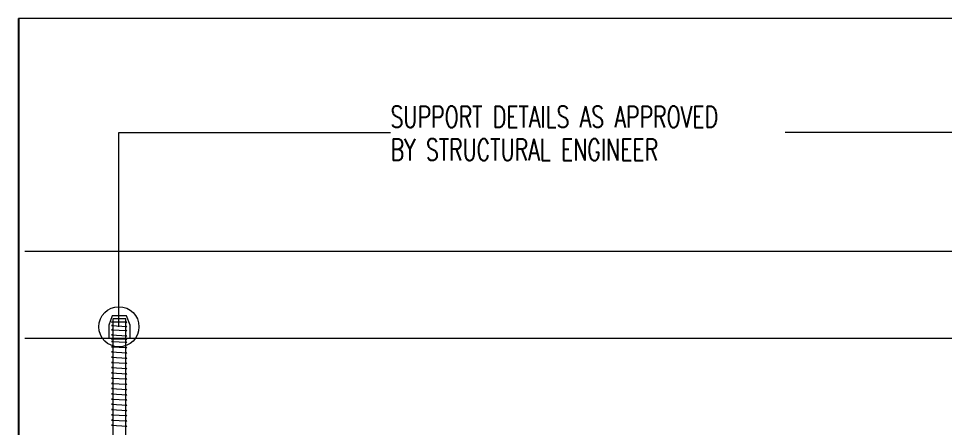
# Model space of a CAD drawing. Header units: millimetres. Extents: x -9226 to 166212, y -13 to 97274.
# Drawn here: x 63477 to 72120, y 36411 to 40235 of the extents above; entities that cross this region are included whole.
import ezdxf

# ---------------------------------------------------------------- set-up
doc = ezdxf.new("R2010")
doc.units = ezdxf.units.MM
doc.layers.get('0').update_dxf_attribs({"color": 8})
doc.layers.add('A-DETL-THIN', color=8, linetype='Continuous', lineweight=5)
doc.layers.add('G-ANNO-TEXT', color=231, linetype='Continuous', lineweight=5)
doc.styles.add('ROMANS100', font='romans.shx', dxfattribs={"width": 0.7, "height": 100})

msp = doc.modelspace()

# ---------------------------------------------------------------- linework, layer by layer
at = {"color": 7, "elevation": -6.8}
msp.add_lwpolyline([(63476.7, 40234.6), (63476.7, 26890.4)], dxfattribs=at)
at = {"layer": 'A-DETL-THIN', "color": 7}
for p, q in [((86221.9, 40234.6, -6.8), (63476.7, 40234.6, -6.8)), ((73724.8, 38061.7, -6.8), (63536.3, 38061.7, -6.8)), ((64350.2, 37463.2, -6.8), (64317.8, 37374.2, -6.8)), ((64484.1, 37463.2, -6.8), (64350.2, 37463.2, -6.8)), ((64476.2, 37434.8, -6.8), (64355.2, 37434.8, -6.8)), ((64355.2, 37434.8, -6.8), (64355.2, 31860.4, -6.8)), ((64476.2, 31849.3, -6.8), (64476.2, 37434.8, -6.8)), ((64516.6, 37374.2, -6.8), (64484.1, 37463.2, -6.8)), ((64317.8, 37374.2, -6.8), (64317.8, 37253.2, -6.8)), ((64344.1, 37403.1, -6.8), (64355.2, 37408, -6.8)), ((64348.9, 37403.1, -6.8), (64344.1, 37403.1, -6.8)), ((64355.5, 37374, -6.8), (64344.2, 37370.3, -6.8)), ((64344.2, 37370.3, -6.8), (64485.7, 37362.3, -6.8)), ((64485.2, 37403.1, -6.8), (64348.9, 37403.1, -6.8)), ((64485.7, 37362.3, -6.8), (64475.9, 37356.1, -6.8)), ((64476.8, 37398, -6.8), (64485.2, 37403.1, -6.8)), ((64516.6, 37251.3, -6.8), (64516.6, 37374.2, -6.8)), ((63536.3, 37252.6, -6.8), (73724.8, 37252.6, -6.8)), ((64355.5, 37336.5, -6.8), (64344.2, 37332.7, -6.8)), ((64344.2, 37332.7, -6.8), (64485.7, 37324.8, -6.8)), ((64355.5, 37287.6, -6.8), (64344.2, 37283.9, -6.8)), ((64344.2, 37283.9, -6.8), (64485.7, 37276, -6.8)), ((64485.7, 37324.8, -6.8), (64475.9, 37318.6, -6.8)), ((64485.7, 37276, -6.8), (64475.9, 37269.7, -6.8)), ((64344.1, 37244.2, -6.8), (64355.2, 37249.1, -6.8)), ((64348.9, 37244.2, -6.8), (64344.1, 37244.2, -6.8)), ((64355.5, 37226.4, -6.8), (64344.2, 37222.7, -6.8)), ((64344.2, 37222.7, -6.8), (64485.7, 37214.8, -6.8)), ((64355.5, 37177.6, -6.8), (64344.2, 37173.8, -6.8)), ((64344.2, 37173.8, -6.8), (64485.7, 37165.9, -6.8)), ((64485.2, 37244.2, -6.8), (64348.9, 37244.2, -6.8)), ((64485.7, 37214.8, -6.8), (64475.9, 37208.5, -6.8)), ((64476.8, 37239.1, -6.8), (64485.2, 37244.2, -6.8)), ((64355.5, 37128.7, -6.8), (64344.2, 37125, -6.8)), ((64344.2, 37125, -6.8), (64485.7, 37117, -6.8)), ((64355.5, 37079.8, -6.8), (64344.2, 37076.1, -6.8)), ((64485.7, 37165.9, -6.8), (64475.9, 37159.7, -6.8)), ((64485.7, 37117, -6.8), (64475.9, 37110.8, -6.8)), ((64344.2, 37076.1, -6.8), (64485.7, 37068.2, -6.8)), ((64355.5, 37031, -6.8), (64344.2, 37027.3, -6.8)), ((64344.2, 37027.3, -6.8), (64485.7, 37019.3, -6.8)), ((64485.7, 37068.2, -6.8), (64475.9, 37061.9, -6.8)), ((64485.7, 37019.3, -6.8), (64475.9, 37013.1, -6.8)), ((64355.5, 36982.1, -6.8), (64344.2, 36978.4, -6.8)), ((64344.2, 36978.4, -6.8), (64485.7, 36970.5, -6.8)), ((64355.5, 36933.3, -6.8), (64344.2, 36929.5, -6.8)), ((64344.2, 36929.5, -6.8), (64485.7, 36921.6, -6.8)), ((64485.7, 36970.5, -6.8), (64475.9, 36964.2, -6.8)), ((64485.7, 36921.6, -6.8), (64475.9, 36915.3, -6.8)), ((64355.5, 36884.4, -6.8), (64344.2, 36880.7, -6.8)), ((64344.2, 36880.7, -6.8), (64485.7, 36872.7, -6.8)), ((64355.5, 36835.5, -6.8), (64344.2, 36831.8, -6.8)), ((64344.2, 36831.8, -6.8), (64485.7, 36823.9, -6.8)), ((64485.7, 36872.7, -6.8), (64475.9, 36866.5, -6.8)), ((64485.7, 36823.9, -6.8), (64475.9, 36817.6, -6.8)), ((64355.5, 36786.7, -6.8), (64344.2, 36782.9, -6.8)), ((64344.2, 36782.9, -6.8), (64485.7, 36775, -6.8)), ((64355.5, 36737.8, -6.8), (64344.2, 36734.1, -6.8)), ((64344.2, 36734.1, -6.8), (64485.7, 36726.1, -6.8)), ((64485.7, 36775, -6.8), (64475.9, 36768.8, -6.8)), ((64355.5, 36688.9, -6.8), (64344.2, 36685.2, -6.8)), ((64344.2, 36685.2, -6.8), (64485.7, 36677.3, -6.8)), ((64485.7, 36726.1, -6.8), (64475.9, 36719.9, -6.8)), ((64485.7, 36677.3, -6.8), (64475.9, 36671, -6.8)), ((64355.5, 36640.1, -6.8), (64344.2, 36636.4, -6.8)), ((64344.2, 36636.4, -6.8), (64485.7, 36628.4, -6.8)), ((64355.5, 36591.2, -6.8), (64344.2, 36587.5, -6.8)), ((64344.2, 36587.5, -6.8), (64485.7, 36579.6, -6.8)), ((64485.7, 36628.4, -6.8), (64475.9, 36622.2, -6.8)), ((64485.7, 36579.6, -6.8), (64475.9, 36573.3, -6.8)), ((64355.5, 36542.4, -6.8), (64344.2, 36538.6, -6.8)), ((64344.2, 36538.6, -6.8), (64485.7, 36530.7, -6.8)), ((64355.5, 36493.5, -6.8), (64344.2, 36489.8, -6.8)), ((64344.2, 36489.8, -6.8), (64485.7, 36481.8, -6.8)), ((64485.7, 36530.7, -6.8), (64475.9, 36524.5, -6.8)), ((64485.7, 36481.8, -6.8), (64475.9, 36475.6, -6.8)), ((64355.5, 36444.6, -6.8), (64344.2, 36440.9, -6.8)), ((64344.2, 36440.9, -6.8), (64485.7, 36433, -6.8)), ((64485.7, 36433, -6.8), (64475.9, 36426.7, -6.8))]:
    msp.add_line(p, q, dxfattribs=at)
at = {"layer": 'G-ANNO-TEXT', "color": 7}
for p, q in [((64412.4, 39171.5, -6.8), (66944.5, 39171.5, -6.8)), ((64412.4, 37359.6, -6.8), (64412.4, 39171.5, -6.8)), ((72466.1, 39171.5, -6.8), (70624.5, 39171.5, -6.8))]:
    msp.add_line(p, q, dxfattribs=at)
msp.add_circle((64412.4, 37359.6, -6.8), 187.5, dxfattribs=at)

# ---------------------------------------------------------------- texts
at = {"layer": 'G-ANNO-TEXT', "color": 7, "char_height": 200, "attachment_point": 1, "style": 'ROMANS100'}
for s, insert, width in [('SUPPORT DETAILS AS APPROVED', (66944.5, 39417.2, -6.8), 3791.093), ('BY STRUCTURAL ENGINEER', (66944.5, 39111.3, -6.8), 3389.894)]:
    msp.add_mtext(s, dxfattribs=dict(at, insert=insert, width=width))

doc.saveas('drawing.dxf')
